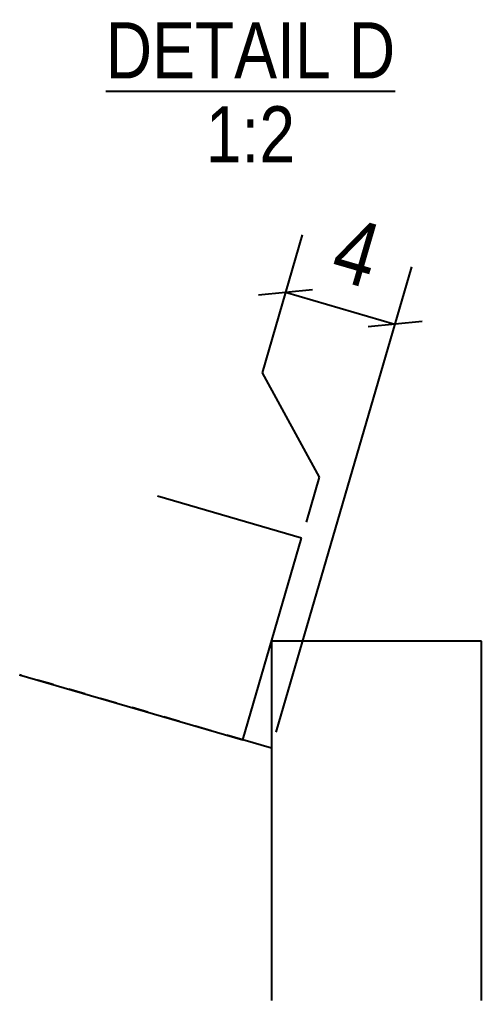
# Model space of a CAD drawing. Header units: millimetres. Extents: x 55 to 71827, y 8 to 3286.
# Drawn here: x 59483.1 to 59538.1, y 8 to 124.7 of the extents above; entities that cross this region are included whole.
import ezdxf

# ---------------------------------------------------------------- set-up
doc = ezdxf.new("R2010")
doc.units = ezdxf.units.MM
doc.linetypes.add('DXK_LINE_DOT2', pattern=[3.9198, 1.9599, -1.9599])
for name, color, linetype in [('MÅLSÆTNING', 7, 'Continuous'), ('STÅL', 7, 'Continuous'), ('TEKST', 7, 'Continuous')]:
    doc.layers.add(name, color=color, linetype=linetype)
doc.styles.add('Arial Narrow', font='ARIALN.TTF', dxfattribs={"height": 0.2})

msp = doc.modelspace()

# ---------------------------------------------------------------- linework, layer by layer
at = {"layer": 'MÅLSÆTNING', "color": 7, "linetype": 'Continuous'}
for p, q in [((59516.81, 99.09), (59512.03, 82.67)), ((59513.7, 39.92), (59529.84, 95.3)), ((59511.61, 91.96), (59518.04, 92.59)), ((59514.83, 92.28), (59527.85, 88.48)), ((59531.07, 88.79), (59524.64, 88.17)), ((59512.03, 82.67), (59518.83, 70.28)), ((59518.83, 70.28), (59517.27, 64.92))]:
    msp.add_line(p, q, dxfattribs=at)
at = {"layer": 'STÅL', "color": 2, "linetype": 'Continuous'}
for p, q in [((59516.71, 63), (59499.55, 68)), ((59509.72, 39), (59516.71, 63)), ((59538.14, 50.75), (59513.14, 50.75)), ((59513.14, 50.75), (59513.14, 8)), ((59538.14, 8), (59538.14, 50.75)), ((59483.14, 46.74), (59509.72, 39)), ((59513.14, 38), (59509.72, 39))]:
    msp.add_line(p, q, dxfattribs=at)
at = {"layer": 'STÅL', "color": 7, "linetype": 'DXK_LINE_DOT2'}
for p, q in [((59509.72, 39), (59483.14, 46.74)), ((59513.14, 38), (59513.14, 8))]:
    msp.add_line(p, q, dxfattribs=at)
at = {"layer": 'TEKST', "color": 246, "linetype": 'Continuous'}
msp.add_line((59493.4, 116.22), (59527.88, 116.22), dxfattribs=at)

# ---------------------------------------------------------------- wipeouts: each hides what was drawn before it
at = {"color": 0, "linetype": 'Continuous'}
for points in [[(59520.25, 117.72), (59520.25, 124.72), (59493.4, 124.72), (59493.4, 117.72)], [(59527.88, 117.72), (59527.88, 124.72), (59522.35, 124.72), (59522.35, 117.72)], [(59515.97, 107.72), (59515.97, 114.72), (59505.31, 114.72), (59505.31, 107.72)]]:
    msp.add_wipeout(points, dxfattribs=at).dxf.layer = 'TEKST'

# ---------------------------------------------------------------- next in the draw order: texts
at = {"layer": 'TEKST', "color": 3, "linetype": 'Continuous', "style": 'Arial Narrow'}
for s, height, p in [('DETAIL', 6.681, (59493.4, 117.72)), ('D', 6.68, (59522.35, 117.72)), ('1:2', 6.681, (59505.31, 107.72))]:
    msp.add_text(s, height=height, dxfattribs=at).set_placement(p)

# ---------------------------------------------------------------- next in the draw order: wipeouts: each hides what was drawn before it
at = {"color": 0}
msp.add_wipeout([(59525.64, 90.69), (59528.77, 101.44), (59521.02, 103.7), (59517.88, 92.95)], dxfattribs=at).dxf.layer = 'MÅLSÆTNING'

# ---------------------------------------------------------------- next in the draw order: texts
at = {"layer": 'MÅLSÆTNING', "color": 3, "style": 'Arial Narrow'}
msp.add_text('4', height=7.64, rotation=-16.2434, dxfattribs=at).set_placement((59519.87, 94.04))

doc.saveas('drawing.dxf')
